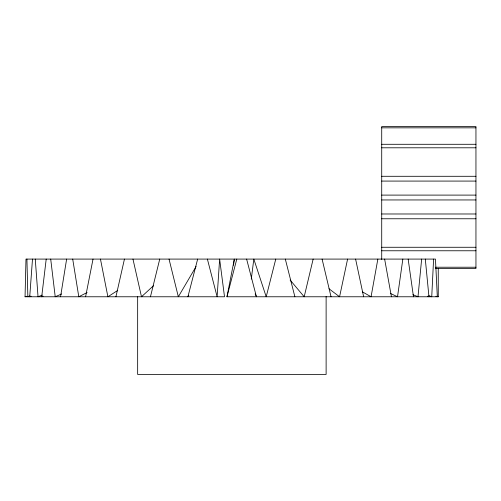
<?xml version="1.0" encoding="UTF-8"?>
<svg xmlns="http://www.w3.org/2000/svg" width="501" height="501" viewBox="0 0 501 501"><rect width="100%" height="100%" fill="white"/><g stroke="black" fill="none" stroke-linecap="round" stroke-linejoin="round"><path stroke-width="0.75" d="M207.383 259.086L217.127 296.774L219.632 259.086L224.511 296.774L25.05 296.774L25.983 259.086L435.457 259.086L437.323 296.774L435.851 296.241M433.597 259.086L431.737 296.774L428.825 295.665M32.496 259.086L29.722 296.774L31.181 296.235M421.648 259.086L417.991 296.774L412.962 294.701M46.211 259.086L41.696 296.774L43.149 296.21M251.289 279.082L253.825 259.086L266.2 296.774L275.769 259.086M233.541 265.236L234.343 259.086L226.966 296.774L438.256 296.774L438.256 268.317M402.842 259.086L397.518 296.774L390.486 293.467M60.546 296.774L66.633 259.086M377.854 259.086L371.059 296.774L362.279 291.776M85.59 296.774L93.029 259.086M347.594 259.086L339.572 296.774L328.982 288.764M115.919 296.774L124.448 259.086M313.15 259.086L304.188 296.774L290.117 280.021M150.444 296.774L159.75 259.086M197.657 259.086L187.906 296.774L188.802 295.521M226.966 296.774L236.798 259.086M196.116 266.488L178.337 296.774L169.031 259.086M153.425 285.783L141.489 296.774L132.959 259.086M117.722 290.423L107.897 296.774L100.457 259.086M87.118 292.509L78.795 296.774L72.708 259.086M61.623 293.974L55.223 296.774L50.707 259.086M42.378 295.064L38.038 296.774L35.264 259.086M30.047 295.959L27.856 296.774L26.922 259.086M25.05 296.774L26.515 296.248M381.718 127.836L475.95 127.836M381.718 144.288L475.95 144.288M381.718 147.795L475.95 147.795M381.718 176.289L475.95 176.289M381.718 181.08L475.95 181.08M381.718 195.102L475.95 195.102M381.718 199.955L475.95 199.955M381.718 213.983L475.95 213.983M381.718 218.768L475.95 218.768M381.718 247.269L475.95 247.269M381.718 250.769L475.95 250.769M435.457 267.221L475.95 267.221M435.457 268.505L475.95 268.505L475.95 126.553L381.718 126.553L381.718 259.48M436.797 296.241L438.256 296.774M427.497 296.223L428.962 296.774L425.299 259.086M255.153 293.93L256.449 296.774L246.617 259.086M285.313 259.086L294.882 296.774M322.087 259.086L331.042 296.774M355.597 259.086L363.62 296.774M384.636 259.086L391.431 296.774M408.152 259.086L413.475 296.774M326.12 296.498L326.12 374.447L137.656 374.447L137.656 296.498"/></g></svg>
